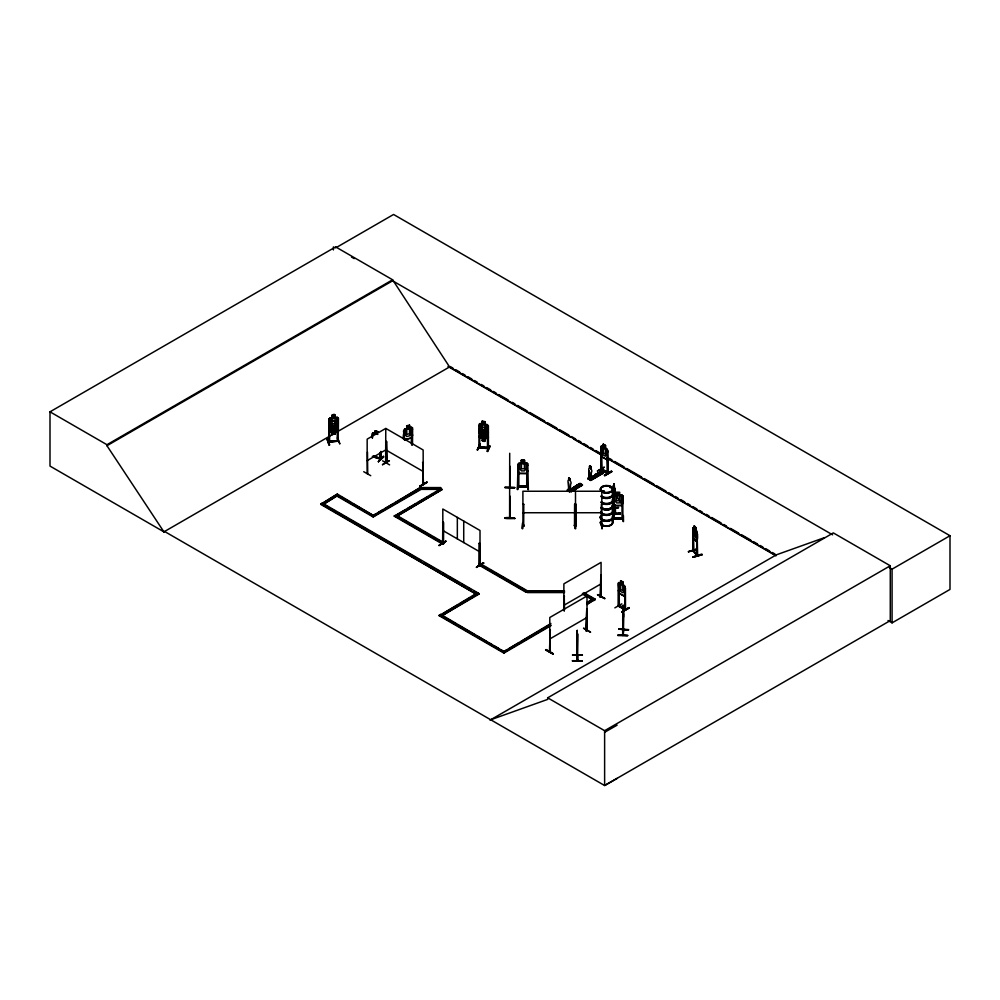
<?xml version="1.0" encoding="UTF-8"?>
<svg xmlns="http://www.w3.org/2000/svg" width="1000" height="1000" viewBox="0 0 1000 1000"><rect width="100%" height="100%" fill="white"/><g stroke="black" fill="none" stroke-linecap="round" stroke-linejoin="round"><path stroke-width="1.5" d="M504.95 487.638L514.812 487.575L504.95 487.312M572.388 660.7L582.263 660.875M582.25 661.15L572.388 661.012M577.163 644.737L577.062 646.8L577.163 638.075M577.075 636.763L577.1 634.938M623.337 613.825L623.375 617.038L623.45 613.837M572.537 655.075L582.4 655.163M577.1 632.425L577.25 630.4L577.275 655.75L577.638 633.7M577.1 640.75L577.137 639.012M577.062 636.188L577.25 630.4L577.15 660.812L577.288 655.175M577.6 659.912L577.612 659.513M577.737 655.238L577.6 660.7M622.987 606.7L623.212 605.025L623 635.487L623 606.825M617.863 635.575L627.75 635.7L617.913 634.825L627.737 635.3M623.212 612.7L622.875 617.475L622.762 616.3M373.088 456.788L380.938 459.1M379.913 458.263L379.825 458.988L379.913 452.875M570.2 490.85L570.612 484.075A2.188 1.262 60 0 0 570.3 481.062L570.275 478.888M590.938 478.875L591.35 472.1A2.188 1.262 60 0 0 591.038 469.1L591.038 467.163L591.038 469.1M591.35 472.1L591.038 478.812L589.325 478.025L589.938 477.375L589.8 479.425L589.125 477.987L589.963 477.45L588.987 477.512L588.987 479.087M623.1 607.812L623.375 606.4L622.638 612.325L623.1 608.688M614.025 508.925L613.65 505.913M615.013 513.462L614.938 512.638L615.575 513.075L615.087 513.913L613.5 508.475M615.013 512.675L614.012 508.438M615.525 513.913L613.812 508.375M568.65 478.288L568.65 480.225L569.138 477.688M569.462 489.588L568.575 490.225L568.938 489.562M568.75 480.175A2.188 1.262 60 0 0 568.425 482.8L569.075 491.4L568.25 491.05L568.25 489.487L570.862 491.087L571.05 490.45L571.05 491.375L568.913 490.112M569.288 489.812L569.462 489.712M589.475 478.237C589.938 478.925 588.312 474.862 589.163 470.825A2.188 1.262 60 0 1 589.475 468.2L589.513 466.05M588.975 477.8L589.975 477.388M618.5 507.788L612.938 508.325M622.875 615.363L623.1 613.625M623.375 617L622.825 621.413L622.638 619.35M623.75 608.387L623.35 630.363M623.725 629.637L623.425 629.012L623.337 629.637M622.975 609.525L622.663 635.475L623.375 629.875M623.85 629.938L623.062 635.375M628.513 630.025L618.675 629.138L628.513 629.575M386.812 462.438L386.225 462.1M385.775 463.275L385.775 441.463L385.875 463.062L386.9 463.263L386.175 441.413L385.662 463.288L385.775 428.413L367.163 439.15L367.163 473.688M386.812 441.763L386.812 463.162M422.675 483.188L423.1 484.513L422.75 462.525L423.462 484.412L422.45 484.188L423.225 484.55L423.15 449.975L385.938 428.5M423.475 483.6L422.9 483.225M397.013 516.213L397.013 515.55L443.525 542.4L443.512 543.938L442.825 543.488M479.137 564.8L479.85 565.2L480.012 543.538L479.387 543.175L479.15 564.888C477.95 563.075 481.35 565.188 479.4 563.825M479.425 564.65L480.012 565.013L479.075 564.75M601.775 469.725L600.9 448.05L601.525 448.413M607.7 472.738L607.263 472.15M607.7 473.525L600.9 469.525L607.8 473.512L607.725 450.412L605.438 448.212M619.05 605.7L618.288 605.325L619.3 605.562M622.975 582.062L620.6 580.788L622.975 582.062L622.9 584.75L625.188 587.013L625.262 610.062L618.288 606.112L618.312 583.05L619.125 582.487L620.688 583.387M624.938 609.513L624.55 588.175L625.425 588.4L625.5 609.925L618.6 605.938L618.6 590.588M625.163 610.062C624.3 605.475 611.362 603.25 625.388 609.038M363.725 471.712L370.725 475.688M509.675 487.825L510.112 488.363L510.05 487.525M509.6 517.725L510.1 518.225L510.05 496.188M576.188 487.238L575.375 487.05L575.812 486.425M602.337 491.375L604.225 491.238L602.525 491.55M610.6 487.463C608.575 487.337 611.413 487.775 610.112 486.962M610.65 487.388L609.95 487.337L610.725 487.413M696.688 541.862L693.213 537.962L692.75 534.812L693.213 537.962L696.688 541.862L697.237 539.7M575.4 522.625L575.2 528.737L575.375 522.987M546.075 649.55C567.663 662.575 530.65 641.8 553.1 653.562M546.038 649.912L553.112 654M688.5 551.838L697.288 549.212M411.45 437.788L412.575 435.012M411.575 437.912L404.6 439.663L411.575 437.912L412.537 434.963M607.013 459.7L607.8 457.525L606.938 459.738L601.562 456.637L600.862 453.6M624.35 596.163L625.262 586.962L624.45 585.562L619.125 582.487M619.163 582.6L618.387 583.138L619.025 593.175L624.4 596.287L625.262 594.062M569.125 489.925L568.75 490.138M577.55 660.7L577.625 634.212M338.375 423.125L337.375 420.55L329.925 421.425L328.85 424.237L330 421.5M337.262 427.975L338.325 425.163L337.262 427.975L329.812 428.837L328.837 426.325M480.025 437.612L478.938 436.463L480.025 437.612L482.163 437.825L482.062 440.538C487.425 444.025 483.05 436.275 487.375 438.575L488.375 437.775L487.4 427.925L479.988 426.95L478.913 429.425M482.062 440.538L485.225 440.925L485.125 438.175L486.7 437.512L486.7 432.587L485.125 430.25L485.125 425.325L482.188 424.913L482.188 429.85L480.613 431.725L480.613 436.662L482.188 437.762M527.688 470.838L526.613 473.45L519.163 473.387M527.8 470.85L526.688 473.537L519.087 473.475M621.838 505.562L622.95 502.85M479 425.775L479.862 425.887L479.65 447.612L479.663 446.8C477.25 446.45 481.4 446.087 479.738 447.587M478.825 446.675L478.988 447.512L478.963 424.363L479.975 423.562L482.113 423.862L482.088 421.287L485.25 421.675L485.15 424.387L486.7 425.55L486.7 430.487L485.125 432.375L485.125 437.3L482.188 436.875L482.188 431.95L485.125 432.362L482.188 431.962L480.625 429.625L480.625 424.688L482.188 424.025L482.113 421.225M479.913 434.275L478.963 431.45L479.913 434.275L487.325 435.262L488.4 432.788M482.188 421.388L485.125 421.8L485.125 424.45L487.262 424.663L479.938 423.625M480.025 444.125L477.15 450.025L479.963 444.15M477.675 450.1L479.963 444.45M488.3 427.287L487.425 427.175L487.5 448.725C490.312 445.637 483.025 449.675 478.938 447.212M487.35 448.675L488.35 448.562M487.413 448.45C488.75 445.75 468.725 446.775 488.35 447.775M487.262 451.463L490.138 445.988L487.788 451.538L487.262 451.012M479.012 429.45L480.087 426.987M604.038 467.188L597.4 471M614.85 607.863L621.825 603.837M382.463 464.837L389.387 460.788M439.087 545.487L445.725 541.275M523.75 526C522.75 526.925 522.112 524.513 523.675 524.975L523.875 525.988L522.987 526.05L522.888 491.25L601.812 491.25L601.85 526.013L601.312 525.013M329.525 444.875C324.663 433.812 330.012 441.2 329.062 445.037L327.15 439.4L329.1 444.975M613.513 492.5C613.938 502.725 612.487 480.525 614.212 486.463M386.075 463.125C384.575 462.388 387.225 464.338 386.775 462.4M442.475 543.663L443.275 544.075L443.438 522.413L442.812 522.05L442.6 543.737M623.05 634.625L623.075 634.138M517.85 483.787L517.85 489.487M522.663 522.962L522.75 528.625M522.688 522.625L522.263 528.737L522.75 522.587M600.837 469.562L601.6 469.938L601.763 455.95M601.838 469.012L600.825 468.7L601.838 469.8M600.438 522.413A6.112 3.525 0 0 0 607.362 525.913A6.112 3.525 0 0 0 612.463 521.5L612.575 518.725M624.487 609.688L624.725 608.688L625.513 609.1M615.35 505.75L615.513 513.987L615.588 513.138M328.587 442.088L338.263 440.962M338.2 440.412L337.463 440.5C336.375 442.612 338.525 438.162 338.275 441.2M600.375 596.525L601.15 596.075L600.25 597.062M587.075 629.712C585.013 631.087 587.438 628.325 587.013 630.562L587 596L549.8 617.487L549.725 652.062L550.25 650.688M367.163 472.863L367.163 472.9M367.725 473.688L367.475 452.025M385.462 462.3L385.975 462.312M574.513 525.988L576 525.788L575.95 504.3L574.612 504.312L574.513 525.988L576 525.425M601.8 526.013L601.763 524.95M576.712 486.938L575.3 486.938M597.375 475.225L597.1 474.5M602.788 490.95L603 491.688M602.962 491.625L603.95 491.213L603.05 490.85M693.275 550.487L692.775 549.925L693.587 550.388M693.55 551.1L693.125 529.188M696.838 555.325L697.138 533.688L697.625 555.65M697.562 555.6L693.263 550.688M412.488 427.975L411.5 427.362L404.712 429.125L403.688 430.188L403.725 437.325M523.85 525.225L522.987 525.262M613.075 517.888L622.938 517.85L622.875 518.875L613.275 518.938L613.275 517.837L622.938 518.05M622.938 518.638L613.1 518.65L614.175 518.875L614.062 497.188L613.175 497.188L614.062 497.188M621.95 517.863L621.875 518.875L622.875 518.875L622.837 495.788L621.763 494.913M328.875 441.538L337.25 440.725L328.65 441.5M329.625 441.388L329.6 442.2L329.625 420.688L328.688 420.6L329.625 420.688M517.925 486.65L527.788 486.65M328.762 441.225L328.875 442.312L328.812 419.175L329.825 418.113L337.188 417.413C333.013 419.15 337.337 411.912 331.987 415.225L332 417.925L329.825 418.113L328.837 419.237L328.963 431.287L329.975 432.137L337.362 431.275L338.375 430.2L338.325 418.062L337.212 417.262L338.35 418.125L338.137 441.238M337.362 431.275L338.35 430.15M373.8 433.988L375.2 433.575L375.163 430.763L377.912 431.75L375.163 430.763L375.112 433.462L373.2 432.825L377.825 434.45M372.488 434.825L373.25 435.087M379.825 458.425L380.938 458.312L373.35 456.037M383.338 456.312L378.387 461.688L383.8 456.887L383.375 456.362M378.387 461.688L383.375 456.662L378.462 461.637M616.475 494.825L613.237 495.763L613.275 518.9M614.312 494.913L613.237 495.85L613.337 502.9M600.25 596.287L601.075 596.125M601.038 596.962L601.075 562.362L563.875 583.85L563.875 610.212M549.9 652L550.175 630.037L550.175 651.513C548.55 652.812 550.013 649.7 550.487 651.05M550.425 650.95L549.938 651.237M550.388 651.712L549.487 651.85L550.175 630.037M692.8 527.812C697.212 527.612 698.263 536.625 697.288 539.775M692.9 527.788L694.375 528.562L694.338 525.775L693.55 533.575L695.662 538.075L696.4 531.85L695.713 527.463L694.237 525.8M696.787 554.562L697.625 554.875L693.587 550.612M373.25 432.762L372.312 433.475L372.312 438.075M603.15 446.887L601.663 445.95L600.862 446.512L600.9 469.613M601.7 446.05L600.938 446.587L601.138 469.387M522.788 525.788L523.875 525.788M574.513 525.438L575.55 524.95L575.562 526.013M574.513 525.788L574.575 524.963M527.788 486.85C526.7 487.2 514.525 487.525 518.812 485.838L518.812 486.912L518.913 465.175L518.025 465.175L517.375 489.6L517.925 483.9M518.812 486.1L517.925 486.062L527.788 486.062M579.888 483.663C576.55 483.35 584.45 487.5 578.75 484.062M567.875 491.138L580.662 484.087L568.05 491.362L567.438 489.837L568.713 489.1M580.487 483.762L567.288 490.938M600.788 471.65C597.2 471.238 605.125 475.588 599.487 472.088M588.438 479.175L601.375 472.113M600.638 471.688L603.288 473.188L590.65 480.462L603.125 472.987M589.5 478.15L589.45 477.137L587.987 478.913L601.213 471.8M581.763 484.738L582.388 484.963M582.188 484.95L570.7 491.425M602.463 472.713L603.1 472.875L600.763 471.35M590.525 480.262L591.775 478.475L590.325 479.85M602.625 472.7L589.862 479.988L603.088 472.688M382.6 460.825L389.613 464.888M423.387 462.887L422.512 462.663M419.875 486.062C441.825 474.025 405.312 494.875 426.85 482.075M419.875 486.512L426.9 482.45M443.512 543.938L443.438 522.413M442.163 489.475L395.65 517L442.163 489.475L440.812 488.688L394.3 516.213L442.163 543.85C445.838 543.312 441.025 542.25 443.275 543.3M439.15 545.588L446.087 541.087L439.15 545.15M483.45 562.663C467.175 574.212 483.862 560.887 483.787 563.25M483.537 563.1L476.562 567.125L483.488 563.025M455.387 623.525L441.912 615.737L478.938 594.15L477.575 592.7L439.2 615.737L503.925 653.1L550.925 625.7M443.2 613.413L457.75 604.938M460.387 603.387L469.65 597.987M472.287 596.45L474.938 594.913M441.925 615.737L478.938 593.475M563.625 610.075L564.25 596.4L564.5 609.837M564.5 596.538L563.625 596.763M600.913 596.725L600.212 597.125L600.837 575.288L600.562 597.25M597.513 594.788L604.925 598.562L597.9 594.562M506.6 649.975L503.913 651.538L550.9 623.462M587.137 602.325L592.513 599.188L593.875 599.963L595.237 599.188L587.163 604.55M509.288 648.413L518.675 642.925M521.362 641.363L549.55 624.913M588.488 602.212L592.513 599.862M439.2 615.075L503.925 652.438L550.925 625.025M587.163 603.888L593.875 599.963L582.463 593.375M600.5 597.275L601.087 596.925M550.425 630.175L549.55 630.4M586.487 630.887L586.763 608.913L586.362 630.962L586.425 630.125M583.825 628.2L590.462 631.987M586.763 608.913L586.062 630.812L586.825 630.363M586.375 630.9L586.763 630.4M163.988 531.9L50 466.087L50 411.825L335.65 246.9L392.612 279.788L449.562 366.938L601.85 454.862M337 247.138L393.575 214.475L950 535.725L950 589.425L892.075 622.863L888.025 620.525M50 411.825L106.95 444.712L392.612 279.788M617.125 778.4L604.625 785.525L164.587 531.475L163.912 531.862L106.95 445.712L392.612 280.8L832.65 534.85M163.912 531.862L450.238 366.55L452.938 368.1M367.163 460.637L385.775 449.888M320.688 503.688L476.225 594.15L320.688 504.35L337.362 494.062L374.562 516.213L353.3 503.938M440.812 488.688L421.075 488.688L419.712 487.912L373.212 515.438L375.863 513.9M378.525 512.362L382.512 510.062M385.163 508.525L393.137 503.925M395.8 502.388L419.712 487.912M421.075 489.363L421.075 487.587L440.812 487.587L440.812 489.363L421.075 489.363L373.212 517L336 495.513L336 494.85L373.212 516.325L421.075 488.688M394.3 516.213L404.925 510.075M407.587 508.537L415.562 503.938M418.212 502.4L427.512 497.038M430.175 495.5L432.837 493.963M435.487 492.438L438.15 490.9M603.225 444.2L605.513 445.525L603.225 444.2L603.225 447.025L602.075 447.238L602.075 452.175L603.225 454.95L605.363 456.188L606.5 454.725L605.513 445.525M601.663 445.95L606.962 449.087M394.3 515.55L442.163 543.175L443.525 542.4M607.725 450.462L606.912 449.062M608.025 472.512C593.188 465.913 607.4 469.938 607.575 473.475L607.337 451.488L608.025 473.3M607.962 451.85L607.1 451.625M601.562 456.637L606.962 459.575M589.475 466.262L590.462 465.962M589.163 470.825L589.412 478.288M568.9 489.212L567.438 489.837M588.175 477.875L589.637 477.238M568.5 490.138L569.138 489.375M574.2 486.863L575.475 485.938L577.812 487.287M576.625 485.288C583.488 488.387 573.263 485.625 577.9 484.55L580.225 486.075L577.9 484.55M594.938 474.712C601.812 477.8 591.575 475.05 596.213 473.975L598.538 475.5L596.213 473.975M597.35 473.5L598.638 472.575L600.962 474.113L598.638 472.575M568.875 490.375L580.212 483.825M600.95 471.85L588.162 478.812L590.688 480.462M568.025 491.362L580.513 483.888M569.587 491.825L570.862 490.337M571.05 490.45L569.587 491.075M569.312 491.85L581.912 484.575M570.837 491.5L582.362 484.837L571.2 491.712M590.312 480.25L603.1 472.875M571.15 491.688L582.513 485.163M604.812 475.637L611.788 471.613L604.812 475.688L604.425 475.012L611.425 471L611.8 471.662M604.425 475.462L611.475 471.4M564.475 592.562L527.337 592.562L527.337 590.788L480.825 563.938L479.462 564.712L525.975 591.575L527.337 590.788L564.475 590.788M479.387 543.175L479.462 565.388L480.825 563.938M476.225 593.475L477.575 592.7L478.938 594.15M439.2 615.737L440.562 614.963M479.462 565.388L525.975 592.238L527.337 591.462L564.475 591.462M563.875 605.325L601.075 583.85M618.6 584.45L619.05 606.475L618.638 605.15M618.312 590.138L619.163 593.075M625.425 588.4L624.55 588.175M619.025 593.175L624.4 596.287M549.8 638.962L587 617.487M621.925 611.587C643.962 599.35 607.425 620.725 628.913 607.6M621.938 611.925L629.25 608.15M490.037 720.15L776.363 554.837L824.562 537.6M490.712 719.762L547.675 699.388L547.675 697.825L833.325 532.9L890.275 565.775L890.275 620.6L604.625 785.525L604.625 730.7L890.275 565.775M889.375 567.6L892.075 569.163L950 535.725M604.625 732.275L617.125 725.138M510.05 517.4L510.1 517.725M600.688 596.763L600.837 575.288M603 490.825L602.375 491.525M479 446.475L479.862 447.375M479 447.488L488.4 448.787L488.4 425.688L487.287 424.6M622.737 634.113L622.625 635.35M379.988 458.812L380.85 459.1M600.6 521.613A6.162 3.562 0 0 0 606.562 526.1A6.162 3.562 0 0 0 612.513 521.613L612.6 521.562M695.713 527.463L695.763 530.112L696.762 531.15M697.55 534.15L696.838 533.775M697.312 548.913L688.288 551.675L697.087 549.038M696.787 554.65L697.237 554.938M693.3 557.288C720.413 549.312 674.675 562.55 701.862 554.05M702.075 554.7L693.088 556.95M406.637 425.825L409.588 425.05L409.538 427.875L411.012 428.363L411.012 433.3L409.538 435.8L406.775 436.512L405.3 434.787L405.3 429.85L406.775 428.587L406.675 425.887M404.675 429.05L406.637 428.462M403.488 431.613C405.112 430.363 402.125 437.375 403.638 439.475M411.488 429.538L412.438 429.5L411.488 429.538L411.488 443.35M596.375 474.65L597.263 474.712M575.638 486.613L576.525 486.538M603 491.1L603.812 491.225M386.112 462.85L386.175 441.413M601.062 468.562L601.5 469.938M624.725 609.475L624.8 588.038M575.4 525.237L574.513 525.212M527.587 486.125L526.8 486.125M527.587 486.875L526.9 485.812L526.9 486.875M329.95 421.475L337.388 420.6L338.263 423.15M332.113 434.375L335.075 434.025M332.025 431.9L332.013 434.475L335.2 434.162L335.2 431.525M337.35 419.787L338.225 419.688L337.287 419.6L337.25 441.287M337.388 437.85L339.762 443.738M615.163 495.55L614.062 483.675L614.775 494.925M613.4 485.425L613.65 496.7M613.575 485.075L614.987 489.35M615.075 495.2L615.175 490.925M615.35 491.938L615.5 495.513M612.863 508.15L618.513 507.463L612.95 508.462M613.263 513.763L620.212 513.088L620.3 513.825M613.275 513.85L620.212 513.15M613.362 514.525L620.3 513.812M597.575 594.675L604.587 598.65M590.525 632.325L583.538 628.312M575.513 526.038L575.5 491.25M422.75 484.012L422.75 462.525M479.725 565.163L479.525 563.875M607.337 472.975L607.337 457.625M338.15 440.188L338.225 441.175L328.862 442.287M574.612 504.312L575.95 504.3M601.375 504.312L601.325 525.988M601.925 528.663L601.875 524.012M510.05 466.312L510.05 488.375M510.05 486.962L509.712 487.587M504.938 487.438L514.812 487.725M621.95 497.163L622.837 497.35L621.95 497.163L622.05 518.875M523.775 504.3L522.888 504.312L523.775 504.3L523.675 526.05M623.45 515.887L622.913 515.438L623.038 521.475M510.05 516.888L510.1 516.938M514.812 518.538C505.913 515.925 497.337 519.375 514.812 518.488M612.562 521.625L613 518.362M575.575 522.587L575.725 528.663M521.325 460.238L524.562 460.175L524.562 462.887M527.688 465.175L526.8 465.175L526.7 486.85M518.025 465.375L518.913 465.375M526.8 465.375L527.688 465.375M527.863 483.787L528.337 489.6L527.8 463.75L526.65 462.825L519.113 462.887L518.088 463.825L518.088 470.913M519.025 486.287L526.7 486.287M421.075 488.25L440.812 488.25M619.712 494.825L622.95 495.812L622.95 502.912M614.263 494.888L621.8 494.888M614.237 505.55L621.838 505.487L614.237 505.562L613.237 502.85L614.312 505.4M522.888 512.737L601.812 512.737M527.337 591.888L564.475 591.888M577.275 631.775L577.087 632.275M577.062 636.125L577.15 637.712M577.288 639.212L577.175 642.412M572.537 654.95L582.4 655.037M488.312 448.825L488.188 448M623.45 606.75L623.337 630.425M604.338 467.287L597.45 470.988M569.038 477.738L570.175 478.938M480.062 427.05L487.3 428.062M480.087 437.463L487.325 438.488M373.175 456.213L380.675 458.537M337.812 438.15L339.8 443.787M596.55 475.425C595.037 474.613 597.888 476.138 597.375 474.65M613.837 508.438L613.837 505.363M372.312 456.488L380.675 459.275L380.675 451.6M527.812 483.462L527.875 489.525M379.95 459.1L380.075 452.713M487.287 451.012L489.613 445.925M385.938 441.55L386.575 441.912M389.062 460.662L382.525 464.5M442.575 522.2L443.2 522.562M479.137 543.312L479.775 543.675M443.45 543.875L442.812 543.538L442.812 509L480.012 530.487L480.025 564.987M441.925 615.062L440.562 614.288L505.275 652.325L501.225 649.987M503.913 650.875L505.275 651.65M351.55 257.087L354.2 258.625M455.625 369.663L459.675 372M462.362 373.55L465.062 375.112M467.762 376.662L471.8 379M474.5 380.55L477.188 382.113M481.238 384.45L483.925 386M486.625 387.562L490.662 389.888M493.363 391.45L496.062 393M498.75 394.562L508.188 400M512.225 402.337L514.925 403.9M517.625 405.45L527.05 410.9M529.75 412.45L544.575 421.012M547.275 422.575L556.7 428.013M559.4 429.575L568.837 435.012M571.525 436.575L575.575 438.913M578.263 440.462L580.962 442.025M583.65 443.575L587.7 445.913M590.4 447.463L593.088 449.025M595.788 450.575L599.825 452.912M609.263 458.363L611.95 459.913M614.65 461.475L624.087 466.912M626.775 468.475L641.6 477.038M644.3 478.587L653.737 484.038M656.425 485.588L665.863 491.037M668.562 492.6L672.6 494.925M675.3 496.488L677.987 498.038M680.688 499.6L684.725 501.925M687.425 503.488L690.125 505.037M692.812 506.6L696.862 508.938M699.55 510.487L702.25 512.05M706.287 514.375L708.988 515.938M711.688 517.487L721.112 522.938M723.812 524.5L726.5 526.05M730.55 528.387L738.637 533.05M741.325 534.612L750.763 540.05M753.462 541.613L757.5 543.95M760.2 545.5L762.887 547.062M765.588 548.612L769.625 550.95M772.325 552.5L775.025 554.062M607.238 457.975L775.7 555.225M447.962 366.45L570.8 437.375M573.5 438.938L600.5 454.525M607.25 458.425L775.987 555.837M597.35 473.312L599.675 474.663M589.8 479.425L589.1 477.45M580.025 483.312L582.362 484.85M574.2 486.675L576.525 488.025M569.075 489.837L568.362 489.425L568.362 490.988M385.938 449.975L423.15 471.463M583.812 592.587L595.237 599.188M585.087 594L587.625 595.462M590.163 596.925L595.237 599.85M582.463 594.05L592.612 599.913M442.812 530.487L480.012 551.962M398.338 516.987L407.638 522.35M410.3 523.888L430.225 535.4M432.887 536.925L435.55 538.462M438.2 540L442.188 542.3M484.812 566.912L487.463 568.438M490.125 569.975L492.788 571.512M495.438 573.05L504.738 578.413M507.4 579.95L527.337 591.462M341.337 497.038L350.65 502.4M477.575 592.7L322.05 502.9L322.05 503.575L337.362 494.062M326.1 505.913L328.812 507.475M331.512 509.038L335.575 511.375M338.275 512.938L347.738 518.413M350.45 519.975L366.675 529.338M369.387 530.9L396.425 546.512M399.137 548.075L415.363 557.45M418.075 559.012L420.775 560.575M424.825 562.913L434.3 568.375M437 569.938L439.712 571.5M442.413 573.062L446.475 575.413M449.175 576.975L458.638 582.438M461.35 584L465.4 586.337M468.113 587.9L470.812 589.462M473.512 591.025L477.575 593.362M458.088 625.075L474.263 634.412M476.962 635.975L486.4 641.425M489.1 642.975L491.788 644.538M494.487 646.1L498.537 648.425M547.675 697.825L604.625 730.7M329.663 441.188L329.625 442.175M697.1 554.913L696.787 554.425M697.15 555.675L697.237 532.65M590.163 465.875L590.938 467.212M526.613 462.975L527.688 463.85M568.625 489.95L568.425 482.8M590.55 466.213L590.913 466.975M615.988 494.888L622.112 504.9M623.513 521.562L623.413 515.837M403.825 437.287L404.712 439.613M403.787 437.225L404.637 439.712M518.088 470.85L519.087 473.537M509.6 518.125L509.712 453.263M335.2 434.162L335.075 431.388L336.662 430.325L336.662 425.387L335.075 423.462L335.075 418.537L332.113 418.888L332.113 423.812L330.525 426.1L330.525 431.037L332.113 431.737L332.025 434.538M331.987 415.225L332.113 418L330.525 419.062L330.525 424L332.113 425.938L332.113 430.85L335.075 430.5L335.075 425.575L336.662 423.288L336.662 418.35L335.075 417.663L335.05 414.95M327.575 438.988L329.6 444.975M614.075 484.575L614.4 485.688M614.075 485.462L614.4 486.562M614.5 496.125L613.7 491.362L614.062 483.675M601.013 453.587L601.7 456.538M614.875 489.363L615.075 490.938M628.513 629.875L618.675 629.138M577.075 641.688L577.1 642.875M613.05 518.325L613.1 521.625M577.05 644.737L577.062 646.8M514.812 518.2L504.95 518.188M602.112 524.4L602.163 528.737M892.075 569.163L892.075 622.863M697.138 541.362L697.2 555.763L692.775 550.7L692.85 527.7L692.9 534.825M693.538 537.312L693.587 551.175M693.263 549.913L693.275 551.263M622.812 582.15L622.812 584.8L623.962 586.337L623.962 591.275L622.812 592.725L620.688 591.5L619.538 588.725L619.538 583.787L620.688 583.562L620.688 580.75M620.763 580.875L620.763 583.525M619.225 590.95L619.3 606.337M615.163 504.762L615.175 514.025L615.013 505.788M614.163 517.888L614.175 518.875M603.3 444.338L603.3 446.975M593.875 599.963L593.875 600.638M591.6 478.375L591.775 479.412M588.35 477.975L588.35 478.725M564.25 596.4L564.25 611.188M525.975 591.575L525.975 592.238M521.325 460.175L521.325 462.887M503.925 652.438L503.925 653.1M463.725 521.075L463.725 542.562M457.337 517.388L457.337 538.862M442.95 542.75L442.925 543.562M442.163 543.175L442.163 543.85M412.438 444.85L412.575 427.925L411.5 427.2L409.487 427.812L409.487 425.175M412.3 429.325L412.3 444.663M411.625 429.712L411.625 445.062M404.3 431.413L404.45 439.263M380.85 451.425L380.763 459.3L380.538 458.512M373.212 516.325L373.212 517M372.463 433.475L372.488 437.9M335.65 246.9L335.65 247.913M333.413 246.887L333.413 249.938M106.95 444.712L106.95 445.712M612.5 499.963A6.15 3.55 0 0 1 608.913 504.162A6.15 3.55 0 0 1 601.225 502.663M612.5 493.038A6.15 3.55 0 0 1 608.913 497.25A6.15 3.55 0 0 1 601.225 495.737M612.587 499.3A6.238 3.6 0 0 1 609.675 503.35A6.238 3.6 0 0 1 602.15 502.788M612.587 499.613A6.238 3.6 0 0 1 608.95 503.862A6.238 3.6 0 0 1 601.15 502.337M612.5 498.975A6.15 3.55 0 0 1 608.913 503.175A6.15 3.55 0 0 1 601.225 501.662M612.5 494.038A6.15 3.55 0 0 1 608.913 498.237A6.15 3.55 0 0 1 601.225 496.737M612.587 493.675A6.238 3.6 0 0 1 608.95 497.938A6.238 3.6 0 0 1 601.15 496.413M612.587 493.375A6.238 3.6 0 0 1 609.675 497.425A6.238 3.6 0 0 1 602.15 496.85M612.5 516.862A6.15 3.55 0 0 1 607.362 521.3A6.15 3.55 0 0 1 600.4 517.775M612.587 516.5A6.238 3.6 0 0 1 606.562 521.038A6.238 3.6 0 0 1 600.538 516.5M612.587 516.2A6.238 3.6 0 0 1 609.675 520.25A6.238 3.6 0 0 1 602.15 519.675M601.15 518.925A6.238 3.6 0 0 1 600.538 516.2M612.513 521.825A6.162 3.562 0 0 1 606.562 526.3A6.162 3.562 0 0 1 600.6 521.825M612.5 515.862A6.15 3.55 0 0 1 607.362 520.312A6.15 3.55 0 0 1 600.4 516.788M612.487 510.938A6.138 3.55 0 0 1 608.15 515.275A6.138 3.55 0 0 1 600.625 512.775M612.587 510.575A6.238 3.6 0 0 1 608.175 514.987A6.238 3.6 0 0 1 600.538 512.438M612.587 510.275A6.238 3.6 0 0 1 609.675 514.325A6.238 3.6 0 0 1 602.15 513.75M601.15 513A6.238 3.6 0 0 1 600.538 512.137M612.5 509.938A6.15 3.55 0 0 1 608.913 514.138A6.15 3.55 0 0 1 601.225 512.638M330.875 424.925L332.975 427.812C328.612 432.137 332.55 432.125 333.663 428.338C334.775 432.2 338.462 430.288 334.288 427.675C338.787 423.162 334.725 423.188 333.612 427.175L331.925 424.888L330.875 424.925M480.9 430.625L482.975 434.05C478.725 436.6 482.587 438.587 483.663 434.762L486.25 437.55L484.275 434.25C488.512 431.575 484.888 429.538 483.612 433.575L480.9 430.625M526.075 468.787L524.45 470.9L521.425 470.9L519.812 468.787L519.812 463.85L521.425 462.975L521.425 460.262L524.45 460.325L524.45 462.975L526.075 463.85L526.075 468.787M621.225 500.788L619.6 502.9L616.575 502.9L614.963 500.788L614.963 495.85L616.575 494.975L616.475 492.175L619.712 492.238L619.6 494.975L621.225 495.85L621.225 500.788M337.362 495.625L323.4 504.35L337.362 495.625M409.038 425.8L407.275 426.262L407.275 427.137L409.038 426.675L409.038 425.8M409.538 428.75L406.775 429.462L406.775 434.4L409.538 433.688L409.538 428.75M335.075 423.462L332.113 423.8L335.075 423.475M335.075 425.575L332.113 425.925L335.075 425.588M334.55 432.775L332.638 432.987L332.638 433.875L334.55 433.65L334.55 432.775M334.538 415.513L332.638 415.737L332.638 416.625L334.538 416.4L334.538 415.513M620.212 513.438L613.275 514.138L620.225 513.5M523.913 460.775L521.962 460.775L521.962 461.65L523.913 461.65L523.913 460.775M524.45 463.85L521.425 463.85L521.425 468.787L524.45 468.787L524.45 463.85M619.062 492.775L617.125 492.775L617.125 493.65L619.062 493.65L619.062 492.775M619.6 495.85L616.575 495.85L616.575 500.788L619.6 500.788L619.6 495.85M485.125 430.25L482.188 429.837L485.125 430.262M484.6 439.425L482.713 439.162L482.713 440.037L484.6 440.3L484.6 439.425M484.6 422.175L482.713 421.9L482.713 422.788L484.6 423.05L484.6 422.175M377.35 432.088L375.675 431.538L375.675 432.413L377.35 432.975L377.35 432.088M604.975 445.838L603.6 445.037L604.975 446.712L604.975 445.838M605.363 449.137L603.225 447.9L603.225 452.837L605.363 454.075L605.363 449.137M622.438 582.375L621.062 581.587L622.438 583.263L622.438 582.375M622.812 585.675L620.688 584.45L620.688 589.375L622.812 590.612L622.812 585.675M695.425 527.663L694.538 526.663L695.425 528.538L695.425 527.663M695.662 531.025L694.287 529.475L694.287 534.4L695.662 535.95L695.662 531.025M614.5 489.075L613.975 487.35L614.5 494.012L614.5 489.075M603.5 492.062A6.125 3.538 0 0 0 612.688 489A6.125 3.538 0 0 0 603.5 485.938A6.125 3.538 0 0 0 603.5 492.062M603.5 492.55A6.125 3.538 0 0 0 612.688 489.487A6.125 3.538 0 0 0 603.5 486.425A6.125 3.538 0 0 0 603.5 492.55M603.475 492.287A6.162 3.562 0 0 0 612.725 489.2A6.162 3.562 0 0 0 603.475 486.125A6.162 3.562 0 0 0 603.475 492.287M608.913 508.787A6.138 3.55 0 0 0 612.487 504.6A6.112 3.525 0 0 1 608.9 508.775A6.138 3.55 0 0 1 601.237 507.287A6.112 3.525 0 0 0 608.9 508.775M608.913 509.137A6.162 3.562 0 0 0 612.513 504.925A6.15 3.55 0 0 1 608.913 509.162A6.15 3.55 0 0 1 601.225 507.663A6.162 3.562 0 0 0 608.913 509.137M602.238 492A6.112 3.525 0 0 0 612.463 490.412A6.112 3.525 0 0 0 604.975 486.087A6.112 3.525 0 0 0 602.238 492M608.9 509.675A6.125 3.538 0 0 0 612.475 505.487A6.112 3.525 0 0 1 608.9 509.65A6.125 3.538 0 0 1 601.25 508.175A6.112 3.525 0 0 0 608.9 509.65"/></g></svg>
